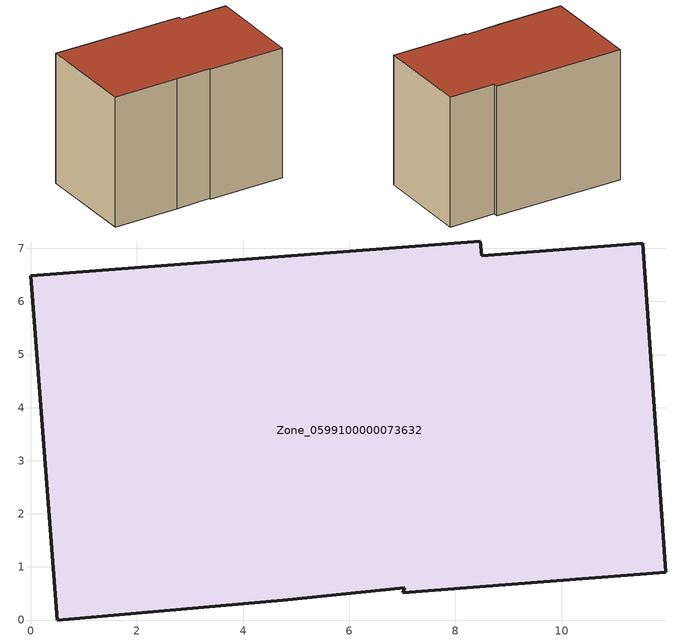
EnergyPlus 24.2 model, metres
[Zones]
Zone_0599100000073632
 floor ground (C_G): 7.04,0.6 4.75,0.37 0.5,0 0,6.49 8.47,7.14 8.49,6.86 11.53,7.1 11.96,0.9 7.01,0.51 z0
 wall outside (C_F): 8.49,6.86 8.47,7.14 0,6.49 0.5,0 4.75,0.37 7.04,0.6 7.01,0.51 11.96,0.9 11.53,7.1 8.49,6.86 z0:8.53
 roof outside (C_R): 0.5,0 4.75,0.37 7.04,0.6 7.01,0.51 11.96,0.9 11.53,7.1 8.49,6.86 8.47,7.14 0,6.49 z8.53
[BUILDING]
Pand.0599100000073632: North Axis=0; Terrain=City; Loads Convergence Tolerance Value=0.04; Temperature Convergence Tolerance Value=0.4; Solar Distribution=FullExterior; Maximum Number of Warmup Days=25; Minimum Number of Warmup Days=1
[Site:Location]
Rotterdam.The.Hague.AP_ZH_NLD Design_Conditions: Latitude=51.96; Longitude=4.45; Time Zone=1; Elevation=-4.5
[SITE:GROUNDTEMPERATURE:BUILDINGSURFACE]
18, 18, 18, 18, 18, 18, 18, 18, 18, 18, 18, 18
[MATERIAL] Thermal Absorptance=0.9; Solar Absorptance=0.7; Visible Absorptance=0.7
Name | Roughness | Thickness | Conductivity | Density | Specific Heat
G.TC.1946-1964 | MediumSmooth | 0.15 | 1 | 540 | 1210
F.TC.1946-1964 | Rough | 0.3 | 0.857143 | 1920 | 840
R.TC.1946-1964 | MediumRough | 0.2 | 0.235294 | 1500 | 1000
[CONSTRUCTION]
C_G: G.TC.1946-1964
C_F: F.TC.1946-1964
C_R: R.TC.1946-1964
[ZONE]
Zone_0599100000073632: Type=1; Multiplier=1; Ceiling Height=Autocalculate; Volume=Autocalculate; Floor Area=autocalculate; Part of Total Floor Area=Yes
[ZONEINFILTRATION:DESIGNFLOWRATE]
Infil_Zone_0599100000073632: Zone or ZoneList or Space or SpaceList=Zone_0599100000073632; Schedule=AlwaysOn; Design Flow Rate Calculation Method=Flow/Area; Flow Rate per Floor Area=0.003; Constant Term Coefficient=1; Temperature Term Coefficient=0; Velocity Term Coefficient=0; Velocity Squared Term Coefficient=0
[HVACTEMPLATE:ZONE:IDEALLOADSAIRSYSTEM]
Zone_0599100000073632: Maximum Heating Supply Air Temperature=50; Minimum Cooling Supply Air Temperature=13; Maximum Heating Supply Air Humidity Ratio=0.0156; Minimum Cooling Supply Air Humidity Ratio=0.0077; Heating Limit=NoLimit; Cooling Limit=NoLimit; Dehumidification Control Type=ConstantSensibleHeatRatio; Cooling Sensible Heat Ratio=0.7; Dehumidification Setpoint=60; Humidification Control Type=None; Humidification Setpoint=30; Outdoor Air Method=None; Outdoor Air Flow Rate per Person=0.00944; Outdoor Air Flow Rate per Zone Floor Area=0; Outdoor Air Flow Rate per Zone=0; Demand Controlled Ventilation Type=None; Outdoor Air Economizer Type=NoEconomizer; Heat Recovery Type=None; Sensible Heat Recovery Effectiveness=0.7; Latent Heat Recovery Effectiveness=0.65
[ZONECONTROL:THERMOSTAT]
ThermostatControl_Zone_0599100000073632: Zone or ZoneList=Zone_0599100000073632; Control Type Schedule=DualSetpointControlType; Control 1=Thermostat_Zone_0599100000073632; Temperature Difference Between Cutout And Setpoint=0
[THERMOSTATSETPOINT:DUALSETPOINT]
Thermostat_Zone_0599100000073632: Heating Setpoint Temperature Schedule=HeatingSetpoint_Zone_0599100000073632; Cooling Setpoint Temperature Schedule=CoolingSetpoint_Zone_0599100000073632
[SCHEDULE:COMPACT]
HeatingSetpoint_Zone_0599100000073632: Through: 12/31, For: AllDays, Until: 24:00, 21
CoolingSetpoint_Zone_0599100000073632: Through: 12/31, For: AllDays, Until: 24:00, 24
DualSetpointControlType: Through: 12/31, For: AllDays, Until: 24:00, 4
AlwaysOn: Through: 12/31, For: AllDays, Until: 24:00, 1
